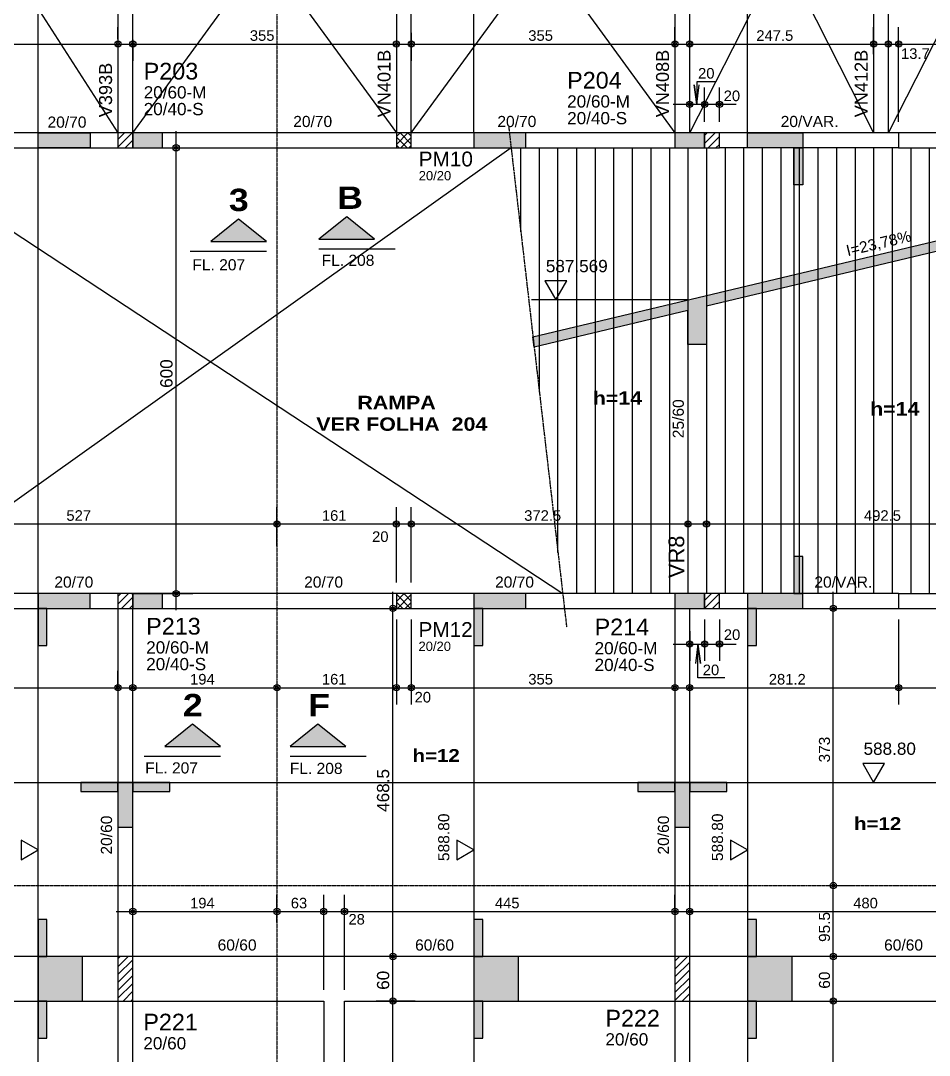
# Model space of a CAD drawing. Extents: x 0 to 13080, y 0 to 6750.
# Drawn here: x 4204 to 5427, y 4332 to 5725 of the extents above; entities that cross this region are included whole.
import ezdxf

# ---------------------------------------------------------------- set-up
doc = ezdxf.new("R2010")
doc.units = 0
doc.header["$MEASUREMENT"] = 0
for name, pattern in [('ESTILO_TQS_0002', [0.4, 0.1, -0.3]), ('ESTILO_TQS_0006', [0.3, 0.2, -0.1]), ('ESTILO_TQS_0007', [2.1, 1.5, -0.2, 0.2, -0.2])]:
    doc.linetypes.add(name, pattern=pattern)
for name, color, linetype in [('MTH-202', 1, 'CONTINUOUS'), ('MTH-224', 4, 'CONTINUOUS'), ('MTH-230', 1, 'CONTINUOUS'), ('MTH-COTAS7', 31, 'CONTINUOUS'), ('MTH-DIM-PILAR', 3, 'CONTINUOUS'), ('MTH-DIM-VIGA', 3, 'CONTINUOUS'), ('MTH-EIXO-214', 4, 'CONTINUOUS'), ('MTH-EIXO-217', 8, 'CONTINUOUS'), ('MTH-FACE-VIGA', 7, 'CONTINUOUS'), ('MTH-HACHURA-PILAR', 1, 'CONTINUOUS'), ('MTH-LINHA-CORTE', 5, 'CONTINUOUS'), ('MTH-LINHA-SEÇÃO', 16, 'CONTINUOUS'), ('MTH-PILAR-MORRE', 5, 'CONTINUOUS'), ('MTH-PILAR-NASCE', 5, 'CONTINUOUS'), ('MTH-PILAR-SEGUE', 5, 'CONTINUOUS'), ('MTH-SIMB_COTA', 3, 'CONTINUOUS'), ('MTH-SOMBRA21', 150, 'CONTINUOUS'), ('MTH-SOMBRA25', 253, 'CONTINUOUS'), ('MTH-TIT1-VIGA', 5, 'CONTINUOUS'), ('MTH-TIT2-PILAR', 5, 'CONTINUOUS'), ('MTH-TXT', 4, 'CONTINUOUS'), ('MTH-TXT-NEGRITO', 5, 'CONTINUOUS'), ('MTH-VIGA-INVERTIDA', 7, 'ESTILO_TQS_0002')]:
    doc.layers.add(name, color=color, linetype=linetype)
doc.styles.add('TQS_ARIAL', font='arial.ttf')
doc.styles.add('TQS_ARIAL_BLACK', font='ariblk.ttf')

msp = doc.modelspace()

# ---------------------------------------------------------------- linework, layer by layer
at = {"layer": 'MTH-224', "linetype": 'Continuous'}
for p, q in [((4605.403579, 5417.624711), (4707.966079, 5417.624711)), ((4432.116293, 5414.738102), (4534.678793, 5414.738102)), ((4370.14817, 4734.694496), (4472.71067, 4734.694496)), ((4566.573048, 4734.694496), (4669.135548, 4734.694496))]:
    msp.add_line(p, q, dxfattribs=at)
for points in [[(4909.792639, 5374.632371), (4924.515143, 5349.132371), (4939.237555, 5374.632371), (4909.792639, 5374.632371)], [(5337.622642, 4724.964724), (5352.345145, 4699.464724), (5367.067558, 4724.964724), (5337.622642, 4724.964724)], [(4204.23487, 4595.352441), (4227.182575, 4608.601946), (4204.23487, 4621.850132), (4204.23487, 4595.352441)], [(4791.035943, 4595.352441), (4813.983648, 4608.601946), (4791.035943, 4621.850132), (4791.035943, 4595.352441)], [(5159.579539, 4595.352441), (5182.527244, 4608.601946), (5159.579539, 4621.850132), (5159.579539, 4595.352441)]]:
    msp.add_lwpolyline(points, dxfattribs=at)
at = {"layer": 'MTH-230', "linetype": 'Continuous'}
for p, q in [((4021.760166, 6060.892452), (4334.778343, 5573.714724)), ((4354.778343, 5573.714724), (4709.778343, 6060.892452)), ((4354.778343, 6060.892452), (4709.778343, 5573.714724)), ((4729.778343, 5573.714724), (5084.778343, 6060.892452)), ((4729.778343, 6060.892452), (5084.778343, 5573.714724)), ((5104.778343, 5573.714724), (5352.269254, 6060.892452)), ((5104.778343, 6060.892452), (5352.269254, 5573.714724)), ((5372.269254, 5573.714724), (5619.760166, 6060.892452)), ((4864.186063, 5553.714724), (4021.760166, 4953.714724)), ((4021.760166, 5553.714724), (4933.675478, 4953.714724)), ((4877.278343, 5440.670633), (4877.278343, 5553.714724)), ((4902.278343, 5224.810418), (4902.278343, 5553.714724)), ((4927.278343, 5008.950203), (4927.278343, 5553.714724)), ((4952.278343, 5553.714724), (4952.278343, 4953.714724)), ((4977.278343, 5553.714724), (4977.278343, 4953.714724)), ((5002.278343, 5553.714724), (5002.278343, 4953.714724)), ((5027.278343, 5553.714724), (5027.278343, 4953.714724)), ((5052.278343, 5553.714724), (5052.278343, 4953.714724)), ((5077.278343, 5553.714724), (5077.278343, 4953.714724)), ((5152.278343, 5553.714724), (5152.278343, 4953.714724)), ((5177.278343, 5553.714724), (5177.278343, 4953.714724)), ((5202.278343, 5553.714724), (5202.278343, 4953.714724)), ((5227.278343, 5553.714724), (5227.278343, 4953.714724)), ((5252.278343, 5553.714724), (5252.278343, 4953.714724)), ((5277.278343, 5553.714724), (5277.278343, 4953.714724)), ((5302.278343, 5553.714724), (5302.278343, 4953.714724)), ((5327.278343, 5553.714724), (5327.278343, 4953.714724)), ((5352.278343, 5553.714724), (5352.278343, 4953.714724)), ((5377.278343, 5553.714724), (5377.278343, 4953.714724)), ((5402.278343, 5553.714724), (5402.278343, 4953.714724)), ((5427.278343, 5553.714724), (5427.278343, 4953.714724)), ((5102.278343, 5349.132371), (4891.650058, 5349.132371))]:
    msp.add_line(p, q, dxfattribs=at)
at = {"layer": 'MTH-COTAS7', "linetype": 'Continuous'}
for p, q in [((4334.778343, 5699.82507), (4334.778343, 5715.977135)), ((5084.778343, 5689.866248), (5084.778343, 5715.977135)), ((5104.778343, 5679.02569), (5104.778343, 5715.977135)), ((5352.269254, 5679.635294), (5352.269254, 5715.977135)), ((5372.269254, 5687.927928), (5372.269254, 5715.977135)), ((5385.960166, 5588.714724), (5385.960166, 5715.977135)), ((5385.960166, 5588.714724), (5385.960166, 5715.977135)), ((4354.778343, 5699.211618), (4354.778343, 5670.977135)), ((4729.778343, 5708.590304), (4729.778343, 5670.977135)), ((3999.260166, 5693.477135), (4357.278343, 5693.477135)), ((4332.278343, 5693.477135), (4732.278343, 5693.477135)), ((4707.278343, 5693.477135), (5107.278343, 5693.477135)), ((4709.778343, 5682.95523), (4709.778343, 5670.977135)), ((5082.278343, 5693.477135), (5374.769254, 5693.477135)), ((5349.769254, 5693.477135), (5408.460166, 5693.477135)), ((5363.460166, 5693.477135), (5642.260166, 5693.477135)), ((5104.778343, 5601.125557), (5104.778343, 5634.897549)), ((5124.778343, 5588.714724), (5124.778343, 5634.897549)), ((5124.778343, 5588.714724), (5124.778343, 5634.897549)), ((5144.778343, 5588.714724), (5144.778343, 5634.897549)), ((5082.278343, 5612.397549), (5147.278343, 5612.397549)), ((5102.278343, 5612.397549), (5167.278343, 5612.397549)), ((4413.178028, 4931.214724), (4413.178028, 5576.214724)), ((4410.933093, 5553.714724), (4435.678028, 5553.714724)), ((4548.777243, 5017.764168), (4548.777243, 5069.887568)), ((4548.777243, 5017.764168), (4548.777243, 5069.887568)), ((4709.778343, 4968.714724), (4709.778343, 5069.887568)), ((4709.778343, 4968.714724), (4709.778343, 5069.887568)), ((4729.778343, 4968.714724), (4729.778343, 5069.887568)), ((4729.778343, 4968.714724), (4729.778343, 5069.887568)), ((5127.278343, 5072.776782), (5127.278343, 5024.887568)), ((5102.278343, 5063.809261), (5102.278343, 5024.887568)), ((3999.260166, 5047.387568), (4571.277243, 5047.387568)), ((4526.277243, 5047.387568), (4732.278343, 5047.387568)), ((4687.278343, 5047.387568), (4752.278343, 5047.387568)), ((4707.278343, 5047.387568), (5124.778343, 5047.387568)), ((5104.778343, 5047.387568), (5642.260166, 5047.387568)), ((4352.983802, 4953.714724), (4435.678028, 4953.714724)), ((4704.961438, 4442.714724), (4704.961438, 4956.214724)), ((5297.993633, 4538.23199), (5297.993633, 4956.214724)), ((4678.434876, 4933.714724), (4727.461438, 4933.714724)), ((5310.849634, 4933.714724), (5320.493633, 4933.714724)), ((4709.778343, 4918.714724), (4709.778343, 4804.544151)), ((4709.778343, 4918.714724), (4709.778343, 4804.544151)), ((4729.778343, 4918.714724), (4729.778343, 4804.544151)), ((4729.778343, 4918.714724), (4729.778343, 4804.544151)), ((5124.778343, 4918.714724), (5124.778343, 4863.339396)), ((5124.778343, 4918.714724), (5124.778343, 4863.339396)), ((5144.778343, 4918.714724), (5144.778343, 4863.339396)), ((5385.960166, 4918.714724), (5385.960166, 4804.544151)), ((5385.960166, 4918.714724), (5385.960166, 4804.544151)), ((5104.778343, 4903.257687), (5104.778343, 4863.339396)), ((5082.278343, 4885.839396), (5147.278343, 4885.839396)), ((5102.278343, 4885.839396), (5167.278343, 4885.839396)), ((4334.778343, 4827.333154), (4334.778343, 4849.544151)), ((4354.778343, 4811.785667), (4354.778343, 4849.544151)), ((5104.778343, 4805.83178), (5104.778343, 4849.544151)), ((3999.260166, 4827.044151), (4357.278343, 4827.044151)), ((4332.278343, 4827.044151), (4571.277243, 4827.044151)), ((4526.277243, 4827.044151), (4732.278343, 4827.044151)), ((4548.777243, 4828.657155), (4548.777243, 4804.544151)), ((4548.777243, 4828.657155), (4548.777243, 4804.544151)), ((4687.278343, 4827.044151), (4752.278343, 4827.044151)), ((4707.278343, 4827.044151), (5107.278343, 4827.044151)), ((5082.278343, 4827.044151), (5408.460166, 4827.044151)), ((5084.778343, 4825.499658), (5084.778343, 4804.544151)), ((5363.460166, 4827.044151), (5607.278343, 4827.044151)), ((5297.993633, 4442.714724), (5297.993633, 4583.23199)), ((5293.900995, 4560.73199), (5320.493633, 4560.73199)), ((5293.900995, 4560.73199), (5320.493633, 4560.73199)), ((4354.778343, 4508.93867), (4354.778343, 4548.280471)), ((4548.777243, 4510.971125), (4548.777243, 4548.280471)), ((4548.777243, 4510.971125), (4548.777243, 4548.280471)), ((4611.777243, 4420.214724), (4611.777243, 4548.280471)), ((4611.777243, 4420.214724), (4611.777243, 4548.280471)), ((4639.777243, 4420.214724), (4639.777243, 4548.280471)), ((4639.777243, 4420.214724), (4639.777243, 4548.280471)), ((5084.778343, 4530.618194), (5084.778343, 4548.280471)), ((5104.778343, 4509.427899), (5104.778343, 4548.280471)), ((4332.278343, 4525.780471), (4571.277243, 4525.780471)), ((4526.277243, 4525.780471), (4634.277243, 4525.780471)), ((4589.277243, 4525.780471), (4662.277243, 4525.780471)), ((4617.277243, 4525.780471), (5107.278343, 4525.780471)), ((5082.278343, 4525.780471), (5607.278343, 4525.780471)), ((4704.961438, 4382.714724), (4704.961438, 4487.714724)), ((5297.993633, 4382.714724), (5297.993633, 4487.714724)), ((4729.149368, 4465.214724), (4682.461438, 4465.214724)), ((4729.149368, 4465.214724), (4682.461438, 4465.214724)), ((5294.718438, 4465.214724), (5275.493633, 4465.214724)), ((5294.718438, 4465.214724), (5275.493633, 4465.214724)), ((4704.961438, 3953.714724), (4704.961438, 4427.714724)), ((5297.993633, 3973.714724), (5297.993633, 4427.714724)), ((4717.448699, 4405.214724), (4682.461438, 4405.214724)), ((4735.067813, 4405.214724), (4682.461438, 4405.214724)), ((5296.882412, 4405.214724), (5320.493633, 4405.214724)), ((5296.882412, 4405.214724), (5320.493633, 4405.214724))]:
    msp.add_line(p, q, dxfattribs=at)
for points in [[(5139.632139, 5642.732051), (5114.092976, 5642.732051), (5114.092976, 5612.397549), (5110.666663, 5638.422977), (5114.092976, 5612.397549), (5117.519288, 5638.422977)], [(5151.971238, 4840.242486), (5115.827346, 4840.242486), (5115.827346, 4885.839396), (5119.253658, 4859.813969), (5115.827346, 4885.839396), (5112.401033, 4859.813969)]]:
    msp.add_lwpolyline(points, dxfattribs=at)
at = {"layer": 'MTH-EIXO-214', "linetype": 'ESTILO_TQS_0007'}
for p, q in [((4548.777243, 6386.749862), (4548.777243, 488.1738)), ((718.67219, 4560.73199), (9031.331125, 4560.73199))]:
    msp.add_line(p, q, dxfattribs=at)
at = {"layer": 'MTH-EIXO-217', "linetype": 'ESTILO_TQS_0007'}
msp.add_line((4860.897487, 5582.110186), (4938.894539, 4908.651219), dxfattribs=at)
at = {"layer": 'MTH-FACE-VIGA', "linetype": 'Continuous'}
for p, q in [((5385.960166, 5573.714724), (5385.960166, 5553.714724)), ((5102.278343, 5553.714724), (5102.278343, 4953.714724)), ((5127.278343, 5553.714724), (5127.278343, 4953.714724)), ((5385.960166, 4953.714724), (5385.960166, 4933.714724)), ((5385.960166, 4953.714724), (5584.760166, 4953.714724))]:
    msp.add_line(p, q, dxfattribs=at)
for points in [[(4334.778343, 6060.892452), (4334.778343, 5573.714724)], [(4354.778343, 5573.714724), (4354.778343, 6060.892452)], [(4709.778343, 6060.892452), (4709.778343, 5573.714724)], [(4729.778343, 5573.714724), (4729.778343, 6060.892452)], [(5084.778343, 6060.892452), (5084.778343, 5573.714724)], [(5104.778343, 5573.714724), (5104.778343, 6060.892452)], [(5352.269254, 6060.892452), (5352.269254, 5573.714724)], [(5372.269254, 5573.714724), (5372.269254, 6060.892452)], [(4334.778343, 5573.714724), (4056.760166, 5573.714724)], [(4709.778343, 5573.714724), (4394.778343, 5573.714724)], [(5084.778343, 5573.714724), (4729.778343, 5573.714724)], [(5352.269254, 5573.714724), (5144.778343, 5573.714724)], [(5589.760166, 5573.714724), (5352.269254, 5573.714724)], [(4056.760166, 5553.714724), (4334.778343, 5553.714724)], [(4394.778343, 5553.714724), (4709.778343, 5553.714724)], [(4729.778343, 5553.714724), (5084.778343, 5553.714724)], [(5385.960166, 5553.714724), (5589.760166, 5553.714724)], [(4334.778343, 4953.714724), (4056.760166, 4953.714724)], [(4709.778343, 4953.714724), (4394.778343, 4953.714724)], [(5084.778343, 4953.714724), (4729.778343, 4953.714724)], [(4056.760166, 4933.714724), (4334.778343, 4933.714724)], [(4334.778343, 4933.714724), (4334.778343, 4465.214724)], [(4354.778343, 4465.214724), (4354.778343, 4933.714724)], [(4394.778343, 4933.714724), (4709.778343, 4933.714724)], [(4729.778343, 4933.714724), (5084.778343, 4933.714724)], [(5084.778343, 4933.714724), (5084.778343, 4465.214724)], [(5104.778343, 4465.214724), (5104.778343, 4933.714724)], [(5144.778343, 4933.714724), (5584.760166, 4933.714724)], [(4334.778343, 4465.214724), (3903.777097, 4465.214724)], [(4625.777243, 4465.214724), (4354.778343, 4465.214724)], [(5084.778343, 4465.214724), (4625.777243, 4465.214724)], [(5584.778343, 4465.214724), (5104.778343, 4465.214724)], [(3903.777097, 4405.214724), (4334.778343, 4405.214724)], [(4334.778343, 4405.214724), (4334.778343, 3996.214724)], [(4354.778343, 3996.214724), (4354.778343, 4405.214724)], [(4354.778343, 4405.214724), (4611.777243, 4405.214724)], [(4611.777243, 4405.214724), (4611.777243, 3976.214724)], [(4639.777243, 4405.214724), (5084.778343, 4405.214724)], [(4639.777243, 3976.214724), (4639.777243, 4405.214724)], [(5084.778343, 4405.214724), (5084.778343, 3996.214724)], [(5104.778343, 3996.214724), (5104.778343, 4405.214724)], [(5104.778343, 4405.214724), (5584.778343, 4405.214724)]]:
    msp.add_lwpolyline(points, dxfattribs=at)
at = {"layer": 'MTH-HACHURA-PILAR', "linetype": 'Continuous'}
for p, q in [((4334.778343, 5554.53754), (4353.955527, 5573.714724)), ((4334.778343, 5565.144142), (4343.348925, 5573.714724)), ((4709.778343, 5558.30648), (4725.186587, 5573.714724)), ((4709.778343, 5568.913082), (4714.579985, 5573.714724)), ((4714.688942, 5573.714724), (4729.778343, 5558.625324)), ((4725.295544, 5573.714724), (4729.778343, 5569.231925)), ((5124.778343, 5559.649013), (5138.844054, 5573.714724)), ((5124.778343, 5570.255615), (5128.237452, 5573.714724)), ((4344.562128, 5553.714724), (4354.778343, 5563.930939)), ((4709.778343, 5568.018722), (4724.08234, 5553.714724)), ((4709.778343, 5557.41212), (4713.475739, 5553.714724)), ((4715.793188, 5553.714724), (4729.778343, 5567.699878)), ((4726.39979, 5553.714724), (4729.778343, 5557.093277)), ((5129.450655, 5553.714724), (5144.778343, 5569.042411)), ((5140.057257, 5553.714724), (5144.778343, 5558.43581)), ((4334.778343, 4939.354641), (4349.138426, 4953.714724)), ((4334.778343, 4949.961242), (4338.531825, 4953.714724)), ((4339.745028, 4933.714724), (4354.778343, 4948.748039)), ((4709.778343, 4943.12358), (4720.369486, 4953.714724)), ((4709.778343, 4952.835822), (4728.899441, 4933.714724)), ((4710.976088, 4933.714724), (4729.778343, 4952.516979)), ((4719.506042, 4953.714724), (4729.778343, 4943.442424)), ((5124.778343, 4933.859512), (5144.633555, 4953.714724)), ((5124.778343, 4944.466113), (5134.026953, 4953.714724)), ((4350.35163, 4933.714724), (4354.778343, 4938.141437)), ((4709.778343, 4942.229221), (4718.292839, 4933.714724)), ((4721.58269, 4933.714724), (4729.778343, 4941.910377)), ((5135.240157, 4933.714724), (5144.778343, 4943.25291)), ((4334.778343, 4451.450962), (4348.542105, 4465.214724)), ((4334.778343, 4462.057563), (4337.935504, 4465.214724)), ((4334.778343, 4440.84436), (4354.778343, 4460.84436)), ((5084.778343, 4448.38224), (5101.610827, 4465.214724)), ((5084.778343, 4458.988841), (5091.004225, 4465.214724)), ((5084.778343, 4437.775638), (5104.778343, 4457.775638)), ((4334.778343, 4430.237758), (4354.778343, 4450.237758)), ((5084.778343, 4427.169036), (5104.778343, 4447.169036)), ((4334.778343, 4419.631156), (4354.778343, 4439.631156)), ((4334.778343, 4409.024555), (4354.778343, 4429.024555)), ((5084.778343, 4416.562434), (5104.778343, 4436.562434)), ((4341.575114, 4405.214724), (4354.778343, 4418.417953)), ((5084.778343, 4405.955833), (5104.778343, 4425.955833)), ((5094.643836, 4405.214724), (5104.778343, 4415.349231)), ((4352.181716, 4405.214724), (4354.778343, 4407.811351))]:
    msp.add_line(p, q, dxfattribs=at)
at = {"layer": 'MTH-LINHA-CORTE', "linetype": 'Continuous'}
for points in [[(4605.403579, 5430.749711), (4680.403579, 5430.749711), (4642.903579, 5460.749711), (4605.403579, 5430.749711)], [(4459.678793, 5427.863102), (4534.678793, 5427.863102), (4497.178793, 5457.863102), (4459.678793, 5427.863102)], [(4397.71067, 4747.819496), (4472.71067, 4747.819496), (4435.21067, 4777.819496), (4397.71067, 4747.819496)], [(4566.573048, 4747.819496), (4641.573048, 4747.819496), (4604.073048, 4777.819496), (4566.573048, 4747.819496)]]:
    msp.add_lwpolyline(points, dxfattribs=at)
at = {"layer": 'MTH-LINHA-SEÇÃO', "linetype": 'Continuous'}
for p, q in [((4227.182575, 3351.232063), (4227.182575, 6068.392418)), ((4813.983648, 5573.714724), (4813.983648, 6068.392418)), ((5182.527244, 5553.714724), (5182.527244, 6068.392418)), ((5244.893594, 5553.714724), (5244.893594, 4953.714724)), ((4813.983648, 4953.714724), (4813.983648, 3406.214724)), ((5182.527244, 4953.714724), (5182.527244, 3286.232062)), ((3715.777097, 4699.464724), (6390.256545, 4699.464724))]:
    msp.add_line(p, q, dxfattribs=at)
for points in [[(4297.182575, 5553.714724), (4227.182575, 5553.714724), (4227.182575, 5573.714724), (4297.182575, 5573.714724), (4297.182575, 5553.714724)], [(4813.983648, 5573.714724), (4813.983648, 5553.714724), (4883.983648, 5553.714724), (4883.983648, 5573.714724), (4813.983648, 5573.714724)], [(5182.527244, 5553.714724), (5182.527244, 5573.714724), (5256.893594, 5573.714724), (5256.893594, 5553.714724), (5182.527244, 5553.714724)], [(5256.893594, 5503.714724), (5244.893594, 5503.714724), (5244.893594, 5553.714724), (5256.893594, 5553.714724), (5256.893594, 5503.714724)], [(4893.626358, 5299.51519), (5619.760166, 5472.18781), (5699.760166, 5472.18781), (5699.760166, 5460.18781), (5649.760166, 5460.18781), (5649.760166, 5412.18781), (5619.760166, 5412.18781), (5619.760166, 5457.79742), (5127.278343, 5340.686855), (5127.278343, 5289.132757), (5102.278343, 5289.132757), (5102.278376, 5334.741675), (4895.248321, 5285.510498), (4893.626358, 5299.51519)], [(5256.893594, 5003.714724), (5244.893594, 5003.714724), (5244.893594, 4953.714724), (5256.893594, 4953.714724), (5256.893594, 5003.714724)], [(4297.182575, 4953.714724), (4227.182575, 4953.714724), (4227.182575, 4933.714724), (4297.182575, 4933.714724), (4297.182575, 4953.714724)], [(4813.983648, 4953.714724), (4813.983648, 4933.714724), (4883.983648, 4933.714724), (4883.983648, 4953.714724), (4813.983648, 4953.714724)], [(5182.527244, 4953.714724), (5182.527244, 4933.714724), (5256.893594, 4933.714724), (5256.893594, 4953.714724), (5182.527244, 4953.714724)], [(4239.182575, 4933.714724), (4227.182575, 4933.714724), (4227.182575, 4883.714724), (4239.182575, 4883.714724), (4239.182575, 4933.714724)], [(4825.983648, 4933.714724), (4813.983648, 4933.714724), (4813.983648, 4883.714724), (4825.983648, 4883.714724), (4825.983648, 4933.714724)], [(5194.527244, 4933.714724), (5182.527244, 4933.714724), (5182.527244, 4883.714724), (5194.527244, 4883.714724), (5194.527244, 4933.714724)], [(4334.778343, 4687.464724), (4334.778343, 4699.464724), (4284.778343, 4699.464724), (4284.778343, 4687.464724), (4334.778343, 4687.464724)], [(4354.778343, 4699.464724), (4334.778343, 4699.464724), (4334.778343, 4639.464724), (4354.778343, 4639.464724), (4354.778343, 4699.464724)], [(4404.778343, 4687.464724), (4404.778343, 4699.464724), (4354.778343, 4699.464724), (4354.778343, 4687.464724), (4404.778343, 4687.464724)], [(5084.778343, 4687.464724), (5084.778343, 4699.464724), (5034.778343, 4699.464724), (5034.778343, 4687.464724), (5084.778343, 4687.464724)], [(5104.778343, 4699.464724), (5084.778343, 4699.464724), (5084.778343, 4639.464724), (5104.778343, 4639.464724), (5104.778343, 4699.464724)], [(5154.778343, 4687.464724), (5154.778343, 4699.464724), (5104.778343, 4699.464724), (5104.778343, 4687.464724), (5154.778343, 4687.464724)], [(4239.182575, 4515.214724), (4227.182575, 4515.214724), (4227.182575, 4465.214724), (4239.182575, 4465.214724), (4239.182575, 4515.214724)], [(4825.983648, 4515.214724), (4813.983648, 4515.214724), (4813.983648, 4465.214724), (4825.983648, 4465.214724), (4825.983648, 4515.214724)], [(5194.527244, 4515.214724), (5182.527244, 4515.214724), (5182.527244, 4465.214724), (5194.527244, 4465.214724), (5194.527244, 4515.214724)], [(4227.182575, 4465.214724), (4227.182575, 4405.214762), (4287.182575, 4405.214762), (4287.182575, 4465.214724), (4227.182575, 4465.214724)], [(4813.983648, 4465.214724), (4813.983648, 4405.214762), (4873.983648, 4405.214762), (4873.983648, 4465.214724), (4813.983648, 4465.214724)], [(5182.527244, 4465.214724), (5182.527244, 4405.214762), (5242.527244, 4405.214762), (5242.527244, 4465.214724), (5182.527244, 4465.214724)], [(4239.182575, 4405.214762), (4227.182575, 4405.214762), (4227.182575, 4355.214762), (4239.182575, 4355.214762), (4239.182575, 4405.214762)], [(4825.983648, 4405.214762), (4813.983648, 4405.214762), (4813.983648, 4355.214762), (4825.983648, 4355.214762), (4825.983648, 4405.214762)], [(5194.527244, 4405.214762), (5182.527244, 4405.214762), (5182.527244, 4355.214762), (5194.527244, 4355.214762), (5194.527244, 4405.214762)]]:
    msp.add_lwpolyline(points, dxfattribs=at)
at = {"layer": 'MTH-PILAR-MORRE', "linetype": 'Continuous'}
for points in [[(4354.778343, 5573.714724), (4334.778343, 5573.714724), (4334.778343, 5553.714724), (4354.778343, 5553.714724), (4354.778343, 5573.714724)], [(5144.778343, 5573.714724), (5124.778343, 5573.714724), (5124.778343, 5553.714724), (5144.778343, 5553.714724), (5144.778343, 5573.714724)], [(4354.778343, 4953.714724), (4334.778343, 4953.714724), (4334.778343, 4933.714724), (4354.778343, 4933.714724), (4354.778343, 4953.714724)], [(5144.778343, 4953.714724), (5124.778343, 4953.714724), (5124.778343, 4933.714724), (5144.778343, 4933.714724), (5144.778343, 4953.714724)], [(4334.778343, 4405.214724), (4354.778343, 4405.214724), (4354.778343, 4465.214724), (4334.778343, 4465.214724), (4334.778343, 4405.214724)], [(5084.778343, 4405.214724), (5104.778343, 4405.214724), (5104.778343, 4465.214724), (5084.778343, 4465.214724), (5084.778343, 4405.214724)]]:
    msp.add_lwpolyline(points, dxfattribs=at)
at = {"layer": 'MTH-PILAR-NASCE', "linetype": 'Continuous'}
for points in [[(4729.778343, 5553.714724), (4729.778343, 5573.714724), (4709.778343, 5573.714724), (4709.778343, 5553.714724), (4729.778343, 5553.714724)], [(4729.778343, 4933.714724), (4729.778343, 4953.714724), (4709.778343, 4953.714724), (4709.778343, 4933.714724), (4729.778343, 4933.714724)]]:
    msp.add_lwpolyline(points, dxfattribs=at)
at = {"layer": 'MTH-PILAR-SEGUE', "linetype": 'Continuous'}
for points in [[(4394.778343, 5553.714724), (4394.778343, 5573.714724), (4354.778343, 5573.714724), (4354.778343, 5553.714724), (4394.778343, 5553.714724)], [(5124.778343, 5553.714724), (5124.778343, 5573.714724), (5084.778343, 5573.714724), (5084.778343, 5553.714724), (5124.778343, 5553.714724)], [(4394.778343, 4933.714724), (4394.778343, 4953.714724), (4354.778343, 4953.714724), (4354.778343, 4933.714724), (4394.778343, 4933.714724)], [(5124.778343, 4933.714724), (5124.778343, 4953.714724), (5084.778343, 4953.714724), (5084.778343, 4933.714724), (5124.778343, 4933.714724)]]:
    msp.add_lwpolyline(points, dxfattribs=at)
at = {"layer": 'MTH-SIMB_COTA', "linetype": 'Continuous'}
for centre, radius in [((4334.778343, 5693.477135), 4.200001), ((4354.778343, 5693.477135), 4.200001), ((4709.778343, 5693.477135), 4.200001), ((4729.778343, 5693.477135), 4.200001), ((5084.778343, 5693.477135), 4.200001), ((5104.778343, 5693.477135), 4.200001), ((5352.269254, 5693.477135), 4.200001), ((5372.269254, 5693.477135), 4.200001), ((5385.960166, 5693.477135), 4.200001), ((5385.960166, 5693.477135), 4.200001), ((4334.778343, 5693.477135), 2.1), ((4354.778343, 5693.477135), 2.1), ((4709.778343, 5693.477135), 2.1), ((4729.778343, 5693.477135), 2.1), ((5084.778343, 5693.477135), 2.1), ((5104.778343, 5693.477135), 2.1), ((5352.269254, 5693.477135), 2.1), ((5372.269254, 5693.477135), 2.1), ((5385.960166, 5693.477135), 2.1), ((5385.960166, 5693.477135), 2.1), ((5104.778343, 5612.397549), 4.200001), ((5104.778343, 5612.397549), 2.1), ((5124.778343, 5612.397549), 4.200001), ((5124.778343, 5612.397549), 4.200001), ((5124.778343, 5612.397549), 2.1), ((5124.778343, 5612.397549), 2.1), ((5144.778343, 5612.397549), 4.200001), ((5144.778343, 5612.397549), 2.1), ((4413.178028, 5553.714724), 4.200001), ((4413.178028, 5553.714724), 2.1), ((4548.777243, 5047.387568), 4.200001), ((4548.777243, 5047.387568), 4.200001), ((4548.777243, 5047.387568), 2.1), ((4548.777243, 5047.387568), 2.1), ((4709.778343, 5047.387568), 4.200001), ((4709.778343, 5047.387568), 4.200001), ((4709.778343, 5047.387568), 2.1), ((4709.778343, 5047.387568), 2.1), ((4729.778343, 5047.387568), 4.200001), ((4729.778343, 5047.387568), 4.200001), ((4729.778343, 5047.387568), 2.1), ((4729.778343, 5047.387568), 2.1), ((5102.278343, 5047.387568), 4.200001), ((5102.278343, 5047.387568), 2.1), ((5127.278343, 5047.387568), 4.200001), ((5127.278343, 5047.387568), 2.1), ((4413.178028, 4953.714724), 4.200001), ((4413.178028, 4953.714724), 2.1), ((4704.961438, 4933.714724), 4.200001), ((4704.961438, 4933.714724), 2.1), ((5297.993633, 4933.714724), 4.200001), ((5297.993633, 4933.714724), 2.1), ((5104.778343, 4885.839396), 4.200001), ((5124.778343, 4885.839396), 4.200001), ((5124.778343, 4885.839396), 4.200001), ((5144.778343, 4885.839396), 4.200001), ((5104.778343, 4885.839396), 2.1), ((5124.778343, 4885.839396), 2.1), ((5124.778343, 4885.839396), 2.1), ((5144.778343, 4885.839396), 2.1), ((4334.778343, 4827.044151), 4.200001), ((4334.778343, 4827.044151), 2.1), ((4354.778343, 4827.044151), 4.200001), ((4354.778343, 4827.044151), 2.1), ((4548.777243, 4827.044151), 4.200001), ((4548.777243, 4827.044151), 4.200001), ((4548.777243, 4827.044151), 2.1), ((4548.777243, 4827.044151), 2.1), ((4709.778343, 4827.044151), 4.200001), ((4709.778343, 4827.044151), 4.200001), ((4709.778343, 4827.044151), 2.1), ((4709.778343, 4827.044151), 2.1), ((4729.778343, 4827.044151), 4.200001), ((4729.778343, 4827.044151), 4.200001), ((4729.778343, 4827.044151), 2.1), ((4729.778343, 4827.044151), 2.1), ((5084.778343, 4827.044151), 4.200001), ((5084.778343, 4827.044151), 2.1), ((5104.778343, 4827.044151), 4.200001), ((5104.778343, 4827.044151), 2.1), ((5385.960166, 4827.044151), 4.200001), ((5385.960166, 4827.044151), 4.200001), ((5385.960166, 4827.044151), 2.1), ((5385.960166, 4827.044151), 2.1), ((5297.993633, 4560.73199), 4.200001), ((5297.993633, 4560.73199), 4.200001), ((5297.993633, 4560.73199), 2.1), ((5297.993633, 4560.73199), 2.1), ((4354.778343, 4525.780471), 4.200001), ((4354.778343, 4525.780471), 2.1), ((4548.777243, 4525.780471), 4.200001), ((4548.777243, 4525.780471), 4.200001), ((4548.777243, 4525.780471), 2.1), ((4548.777243, 4525.780471), 2.1), ((4611.777243, 4525.780471), 4.200001), ((4611.777243, 4525.780471), 4.200001), ((4611.777243, 4525.780471), 2.1), ((4611.777243, 4525.780471), 2.1), ((4639.777243, 4525.780471), 4.200001), ((4639.777243, 4525.780471), 4.200001), ((4639.777243, 4525.780471), 2.1), ((4639.777243, 4525.780471), 2.1), ((5084.778343, 4525.780471), 4.200001), ((5084.778343, 4525.780471), 2.1), ((5104.778343, 4525.780471), 4.200001), ((5104.778343, 4525.780471), 2.1), ((4704.961438, 4465.214724), 4.200001), ((4704.961438, 4465.214724), 4.200001), ((4704.961438, 4465.214724), 2.1), ((4704.961438, 4465.214724), 2.1), ((5297.993633, 4465.214724), 4.200001), ((5297.993633, 4465.214724), 4.200001), ((5297.993633, 4465.214724), 2.1), ((5297.993633, 4465.214724), 2.1), ((4704.961438, 4405.214724), 4.200001), ((4704.961438, 4405.214724), 4.200001), ((4704.961438, 4405.214724), 2.1), ((4704.961438, 4405.214724), 2.1), ((5297.993633, 4405.214724), 4.200001), ((5297.993633, 4405.214724), 4.200001), ((5297.993633, 4405.214724), 2.1), ((5297.993633, 4405.214724), 2.1)]:
    msp.add_circle(centre, radius, dxfattribs=at)
at = {"layer": 'MTH-SOMBRA21', "linetype": 'Continuous'}
for points in [[(4297.182575, 5553.714724), (4227.182575, 5553.714724), (4227.182575, 5573.714724)], [(4297.182575, 5553.714724), (4227.182575, 5573.714724), (4297.182575, 5573.714724)], [(4297.182575, 5553.714724), (4297.182575, 5573.714724), (4297.182575, 5553.714724)], [(4813.983648, 5573.714724), (4813.983648, 5553.714724), (4883.983648, 5553.714724)], [(4813.983648, 5573.714724), (4883.983648, 5553.714724), (4883.983648, 5573.714724)], [(4813.983648, 5573.714724), (4883.983648, 5573.714724), (4813.983648, 5573.714724)], [(5182.527244, 5553.714724), (5182.527244, 5573.714724), (5256.893594, 5573.714724)], [(5182.527244, 5553.714724), (5256.893594, 5573.714724), (5256.893594, 5553.714724)], [(5182.527244, 5553.714724), (5256.893594, 5553.714724), (5182.527244, 5553.714724)], [(5256.893594, 5503.714724), (5244.893594, 5503.714724), (5244.893594, 5553.714724)], [(5256.893594, 5503.714724), (5244.893594, 5553.714724), (5256.893594, 5553.714724)], [(5256.893594, 5503.714724), (5256.893594, 5553.714724), (5256.893594, 5503.714724)], [(4605.403579, 5430.749711), (4680.403579, 5430.749711), (4642.903579, 5460.749711)], [(4605.403579, 5430.749711), (4642.903579, 5460.749711), (4605.403579, 5430.749711)], [(4893.626358, 5299.51519), (5619.760166, 5472.18781), (4895.248321, 5285.510498)], [(5619.760166, 5472.18781), (5102.278376, 5334.741675), (4895.248321, 5285.510498)], [(5619.760166, 5472.18781), (5127.278343, 5340.686855), (5102.278376, 5334.741675)], [(5619.760166, 5457.79742), (5127.278343, 5340.686855), (5619.760166, 5472.18781)], [(4459.678793, 5427.863102), (4534.678793, 5427.863102), (4497.178793, 5457.863102)], [(4459.678793, 5427.863102), (4497.178793, 5457.863102), (4459.678793, 5427.863102)], [(5102.278376, 5334.741675), (5127.278343, 5289.132757), (5102.278343, 5289.132757)], [(5127.278343, 5340.686855), (5127.278343, 5289.132757), (5102.278376, 5334.741675)], [(5256.893594, 5003.714724), (5244.893594, 5003.714724), (5244.893594, 4953.714724)], [(5256.893594, 5003.714724), (5244.893594, 4953.714724), (5256.893594, 4953.714724)], [(5256.893594, 5003.714724), (5256.893594, 4953.714724), (5256.893594, 5003.714724)], [(4297.182575, 4953.714724), (4227.182575, 4953.714724), (4227.182575, 4933.714724)], [(4297.182575, 4953.714724), (4227.182575, 4933.714724), (4297.182575, 4933.714724)], [(4297.182575, 4953.714724), (4297.182575, 4933.714724), (4297.182575, 4953.714724)], [(4813.983648, 4953.714724), (4813.983648, 4933.714724), (4883.983648, 4933.714724)], [(4813.983648, 4953.714724), (4883.983648, 4933.714724), (4883.983648, 4953.714724)], [(4813.983648, 4953.714724), (4883.983648, 4953.714724), (4813.983648, 4953.714724)], [(5182.527244, 4953.714724), (5182.527244, 4933.714724), (5256.893594, 4933.714724)], [(5182.527244, 4953.714724), (5256.893594, 4933.714724), (5256.893594, 4953.714724)], [(5182.527244, 4953.714724), (5256.893594, 4953.714724), (5182.527244, 4953.714724)], [(4239.182575, 4933.714724), (4227.182575, 4933.714724), (4227.182575, 4883.714724)], [(4239.182575, 4933.714724), (4227.182575, 4883.714724), (4239.182575, 4883.714724)], [(4239.182575, 4933.714724), (4239.182575, 4883.714724), (4239.182575, 4933.714724)], [(4825.983648, 4933.714724), (4813.983648, 4933.714724), (4813.983648, 4883.714724)], [(4825.983648, 4933.714724), (4813.983648, 4883.714724), (4825.983648, 4883.714724)], [(4825.983648, 4933.714724), (4825.983648, 4883.714724), (4825.983648, 4933.714724)], [(5194.527244, 4933.714724), (5182.527244, 4933.714724), (5182.527244, 4883.714724)], [(5194.527244, 4933.714724), (5182.527244, 4883.714724), (5194.527244, 4883.714724)], [(5194.527244, 4933.714724), (5194.527244, 4883.714724), (5194.527244, 4933.714724)], [(4397.71067, 4747.819496), (4472.71067, 4747.819496), (4435.21067, 4777.819496)], [(4397.71067, 4747.819496), (4435.21067, 4777.819496), (4397.71067, 4747.819496)], [(4566.573048, 4747.819496), (4641.573048, 4747.819496), (4604.073048, 4777.819496)], [(4566.573048, 4747.819496), (4604.073048, 4777.819496), (4566.573048, 4747.819496)], [(4334.778343, 4687.464724), (4334.778343, 4699.464724), (4284.778343, 4699.464724)], [(4334.778343, 4687.464724), (4284.778343, 4699.464724), (4284.778343, 4687.464724)], [(4354.778343, 4699.464724), (4334.778343, 4699.464724), (4334.778343, 4639.464724)], [(4354.778343, 4699.464724), (4334.778343, 4639.464724), (4354.778343, 4639.464724)], [(4404.778343, 4687.464724), (4404.778343, 4699.464724), (4354.778343, 4699.464724)], [(4404.778343, 4687.464724), (4354.778343, 4699.464724), (4354.778343, 4687.464724)], [(4354.778343, 4699.464724), (4354.778343, 4639.464724), (4354.778343, 4699.464724)], [(5084.778343, 4687.464724), (5084.778343, 4699.464724), (5034.778343, 4699.464724)], [(5084.778343, 4687.464724), (5034.778343, 4699.464724), (5034.778343, 4687.464724)], [(5104.778343, 4699.464724), (5084.778343, 4699.464724), (5084.778343, 4639.464724)], [(5104.778343, 4699.464724), (5084.778343, 4639.464724), (5104.778343, 4639.464724)], [(5154.778343, 4687.464724), (5154.778343, 4699.464724), (5104.778343, 4699.464724)], [(5154.778343, 4687.464724), (5104.778343, 4699.464724), (5104.778343, 4687.464724)], [(5104.778343, 4699.464724), (5104.778343, 4639.464724), (5104.778343, 4699.464724)], [(4334.778343, 4687.464724), (4284.778343, 4687.464724), (4334.778343, 4687.464724)], [(4404.778343, 4687.464724), (4354.778343, 4687.464724), (4404.778343, 4687.464724)], [(5084.778343, 4687.464724), (5034.778343, 4687.464724), (5084.778343, 4687.464724)], [(5154.778343, 4687.464724), (5104.778343, 4687.464724), (5154.778343, 4687.464724)], [(4239.182575, 4515.214724), (4227.182575, 4515.214724), (4227.182575, 4465.214724)], [(4239.182575, 4515.214724), (4227.182575, 4465.214724), (4239.182575, 4465.214724)], [(4239.182575, 4515.214724), (4239.182575, 4465.214724), (4239.182575, 4515.214724)], [(4825.983648, 4515.214724), (4813.983648, 4515.214724), (4813.983648, 4465.214724)], [(4825.983648, 4515.214724), (4813.983648, 4465.214724), (4825.983648, 4465.214724)], [(4825.983648, 4515.214724), (4825.983648, 4465.214724), (4825.983648, 4515.214724)], [(5194.527244, 4515.214724), (5182.527244, 4515.214724), (5182.527244, 4465.214724)], [(5194.527244, 4515.214724), (5182.527244, 4465.214724), (5194.527244, 4465.214724)], [(5194.527244, 4515.214724), (5194.527244, 4465.214724), (5194.527244, 4515.214724)], [(4227.182575, 4465.214724), (4227.182575, 4405.214762), (4287.182575, 4405.214762)], [(4227.182575, 4465.214724), (4287.182575, 4405.214762), (4287.182575, 4465.214724)], [(4227.182575, 4465.214724), (4287.182575, 4465.214724), (4227.182575, 4465.214724)], [(4813.983648, 4465.214724), (4813.983648, 4405.214762), (4873.983648, 4405.214762)], [(4813.983648, 4465.214724), (4873.983648, 4405.214762), (4873.983648, 4465.214724)], [(4813.983648, 4465.214724), (4873.983648, 4465.214724), (4813.983648, 4465.214724)], [(5182.527244, 4465.214724), (5182.527244, 4405.214762), (5242.527244, 4405.214762)], [(5182.527244, 4465.214724), (5242.527244, 4405.214762), (5242.527244, 4465.214724)], [(5182.527244, 4465.214724), (5242.527244, 4465.214724), (5182.527244, 4465.214724)], [(4239.182575, 4405.214762), (4227.182575, 4405.214762), (4227.182575, 4355.214762)], [(4239.182575, 4405.214762), (4227.182575, 4355.214762), (4239.182575, 4355.214762)], [(4239.182575, 4405.214762), (4239.182575, 4355.214762), (4239.182575, 4405.214762)], [(4825.983648, 4405.214762), (4813.983648, 4405.214762), (4813.983648, 4355.214762)], [(4825.983648, 4405.214762), (4813.983648, 4355.214762), (4825.983648, 4355.214762)], [(4825.983648, 4405.214762), (4825.983648, 4355.214762), (4825.983648, 4405.214762)], [(5194.527244, 4405.214762), (5182.527244, 4405.214762), (5182.527244, 4355.214762)], [(5194.527244, 4405.214762), (5182.527244, 4355.214762), (5194.527244, 4355.214762)], [(5194.527244, 4405.214762), (5194.527244, 4355.214762), (5194.527244, 4405.214762)]]:
    msp.add_solid(points, dxfattribs=at)
at = {"layer": 'MTH-SOMBRA25', "linetype": 'Continuous'}
for points in [[(4394.778343, 5553.714724), (4394.778343, 5573.714724), (4354.778343, 5573.714724)], [(4394.778343, 5553.714724), (4354.778343, 5573.714724), (4354.778343, 5553.714724)], [(5124.778343, 5553.714724), (5124.778343, 5573.714724), (5084.778343, 5573.714724)], [(5124.778343, 5553.714724), (5084.778343, 5573.714724), (5084.778343, 5553.714724)], [(4394.778343, 5553.714724), (4354.778343, 5553.714724), (4394.778343, 5553.714724)], [(5124.778343, 5553.714724), (5084.778343, 5553.714724), (5124.778343, 5553.714724)], [(4394.778343, 4933.714724), (4394.778343, 4953.714724), (4354.778343, 4953.714724)], [(4394.778343, 4933.714724), (4354.778343, 4953.714724), (4354.778343, 4933.714724)], [(5124.778343, 4933.714724), (5124.778343, 4953.714724), (5084.778343, 4953.714724)], [(5124.778343, 4933.714724), (5084.778343, 4953.714724), (5084.778343, 4933.714724)], [(4394.778343, 4933.714724), (4354.778343, 4933.714724), (4394.778343, 4933.714724)], [(5124.778343, 4933.714724), (5084.778343, 4933.714724), (5124.778343, 4933.714724)]]:
    msp.add_solid(points, dxfattribs=at)
at = {"layer": 'MTH-VIGA-INVERTIDA', "linetype": 'ESTILO_TQS_0006'}
for p, q in [((5385.960166, 5553.714724), (5144.778343, 5553.714724)), ((5385.960166, 4953.714724), (5144.778343, 4953.714724))]:
    msp.add_line(p, q, dxfattribs=at)

# ---------------------------------------------------------------- texts
at = {"layer": 'MTH-202', "linetype": 'Continuous', "style": 'TQS_ARIAL'}
for s, p in [('P203', (4369.425499, 5645.649247)), ('P204', (4939.638754, 5633.450303)), ('P213', (4372.763553, 4898.535313)), ('P214', (4976.607231, 4897.500288)), ('P221', (4368.953657, 4365.693738)), ('P222', (4991.182075, 4370.949725))]:
    msp.add_text(s, height=22.5, dxfattribs=at).set_placement(p)
at = {"layer": 'MTH-COTAS7', "linetype": 'Continuous', "style": 'TQS_ARIAL'}
for s, height, p in [('355', 14.25, (4512.328343, 5697.752135)), ('355', 14.25, (4887.328343, 5697.752135)), ('247.5', 14.25, (5194.323799, 5697.752135)), ('13.7', 14.25, (5389.232648, 5673.452126)), ('20', 14.25, (5115.924318, 5646.927355)), ('20', 14.25, (5150.421902, 5616.616409)), ('527', 14.25, (4265.318705, 5051.662568)), ('161', 14.25, (4609.327793, 5051.662568)), ('372.5', 14.25, (4881.828343, 5051.662568)), ('492.5', 14.25, (5339.319254, 5051.662568)), ('20', 14.25, (4676.933884, 5023.275008)), ('20', 14.25, (5150.636694, 4891.344389)), ('20', 14.25, (5122.222034, 4843.856876)), ('194', 14.25, (4431.827793, 4831.319151)), ('161', 14.25, (4609.327793, 4831.319151)), ('355', 14.25, (4887.328343, 4831.319151)), ('281.2', 14.25, (5211.169254, 4831.319151)), ('20', 14.25, (4734.194298, 4807.130573)), ('194', 14.175, (4431.932793, 4530.032971)), ('63', 14.175, (4567.519743, 4530.032971)), ('445', 14.175, (4842.432793, 4530.032971)), ('480', 14.175, (5324.933343, 4530.032971)), ('28', 14.175, (4645.204536, 4508.27371))]:
    msp.add_text(s, height=height, dxfattribs=at).set_placement(p)
for s, height, p in [('600', 16.5, (4408.228028, 5230.614724)), ('373', 14.85, (5293.538633, 4726.433357)), ('468.5', 16.5, (4700.011438, 4659.864724)), ('95.5', 14.85, (5293.538633, 4484.758357)), ('60', 16.5, (4700.011438, 4420.364724)), ('60', 14.85, (5293.538633, 4421.849724))]:
    msp.add_text(s, height=height, rotation=90, dxfattribs=at).set_placement(p)
at = {"layer": 'MTH-DIM-PILAR', "linetype": 'Continuous', "style": 'TQS_ARIAL'}
for s, height, p in [('20/60-M', 16.5, (4369.425499, 5620.149247)), ('20/40-S', 16.5, (4369.425499, 5597.649247)), ('20/60-M', 16.5, (4939.638754, 5607.950303)), ('20/40-S', 16.5, (4939.638754, 5585.450303)), ('20/20', 12.5, (4739.778343, 5509.964724)), ('20/60-M', 16.5, (4372.763553, 4873.035313)), ('20/20', 12.5, (4739.473619, 4876.556871)), ('20/60-M', 16.5, (4976.607231, 4872.000288)), ('20/40-S', 16.5, (4372.763553, 4850.535313)), ('20/40-S', 16.5, (4976.607231, 4849.500288)), ('20/60', 16.5, (4991.182075, 4345.449725)), ('20/60', 16.5, (4368.953657, 4340.193738))]:
    msp.add_text(s, height=height, dxfattribs=at).set_placement(p)
at = {"layer": 'MTH-DIM-VIGA', "linetype": 'Continuous', "style": 'TQS_ARIAL'}
for s, rotation, p in [('20/70', 360, (4239.909976, 5580.844934)), ('20/70', 360, (4570.775521, 5581.714724)), ('20/70', 360, (4845.681647, 5581.714724)), ('20/VAR.', 360, (5227.177693, 5581.714724)), ('I=23,78%', 13.324, (5317.424999, 5407.71714)), ('25/60', 90, (5096.762484, 5162.839359)), ('20/70', 360, (4249.091674, 4961.714724)), ('20/70', 360, (4585.483715, 4961.714724)), ('20/70', 360, (4842.551869, 4961.714724)), ('20/VAR.', 360, (5272.562441, 4961.714724)), ('20/60', 90, (4326.778343, 4602.447748)), ('20/60', 90, (5076.778343, 4602.447747))]:
    msp.add_text(s, height=15, rotation=rotation, dxfattribs=at).set_placement(p)
for p in [(4468.973499, 4473.214724), (4734.901116, 4473.214724), (5366.419827, 4473.214724)]:
    msp.add_text('60/60', height=15, dxfattribs=at).set_placement(p)
at = {"layer": 'MTH-TIT1-VIGA', "linetype": 'Continuous', "style": 'TQS_ARIAL'}
for s, height, p in [('VN401B', 17.475, (4701.778343, 5594.839724)), ('VN408B', 17.475, (5076.778343, 5594.839724)), ('VN412B', 17.475, (5344.269254, 5594.839724)), ('V393B', 17.5, (4326.778343, 5594.839724)), ('VR8', 21.075, (5097.239713, 4974.539056))]:
    msp.add_text(s, height=height, rotation=90, dxfattribs=at).set_placement(p)
at = {"layer": 'MTH-TIT2-PILAR', "linetype": 'Continuous', "style": 'TQS_ARIAL'}
for s, p in [('PM10', (4739.778343, 5528.714724)), ('PM12', (4739.473619, 4895.306871))]:
    msp.add_text(s, height=20, dxfattribs=at).set_placement(p)
at = {"layer": 'MTH-TXT', "linetype": 'Continuous', "style": 'TQS_ARIAL'}
for s, height, p in [('FL. 207', 15, (4434.969005, 5388.792521)), ('FL. 208', 15, (4608.983117, 5394.852714)), ('587.569', 16.5, (4910.946844, 5386.332765)), ('588.80', 16.5, (5338.776847, 4736.665118)), ('FL. 207', 15, (4371.432925, 4711.585185)), ('FL. 208', 15, (4566.174142, 4710.928101))]:
    msp.add_text(s, height=height, dxfattribs=at).set_placement(p)
for p in [(4780.983648, 4593.601946), (5149.527244, 4593.601946)]:
    msp.add_text('588.80', height=15, rotation=90, dxfattribs=at).set_placement(p)
at = {"layer": 'MTH-TXT-NEGRITO', "linetype": 'Continuous', "style": 'TQS_ARIAL_BLACK'}
for s, height, p in [('B', 30.075, (4629.872329, 5471.536914)), ('3', 30.0375, (4484.147543, 5468.650305)), ('h=14', 18, (4974.19154, 5207.958092)), ('RAMPA', 18, (4657.152208, 5201.943225)), ('h=14', 18, (5347.677247, 5193.4067)), ('VER FOLHA  204', 18, (4601.840069, 5172.827082)), ('2', 30.0375, (4422.17942, 4788.606699)), ('F', 30.075, (4591.041798, 4788.606699)), ('h=12', 17.25, (4731.456375, 4727.144695)), ('h=12', 17.25, (5325.934308, 4635.504714))]:
    msp.add_text(s, height=height, dxfattribs=at).set_placement(p)

doc.saveas('drawing.dxf')
